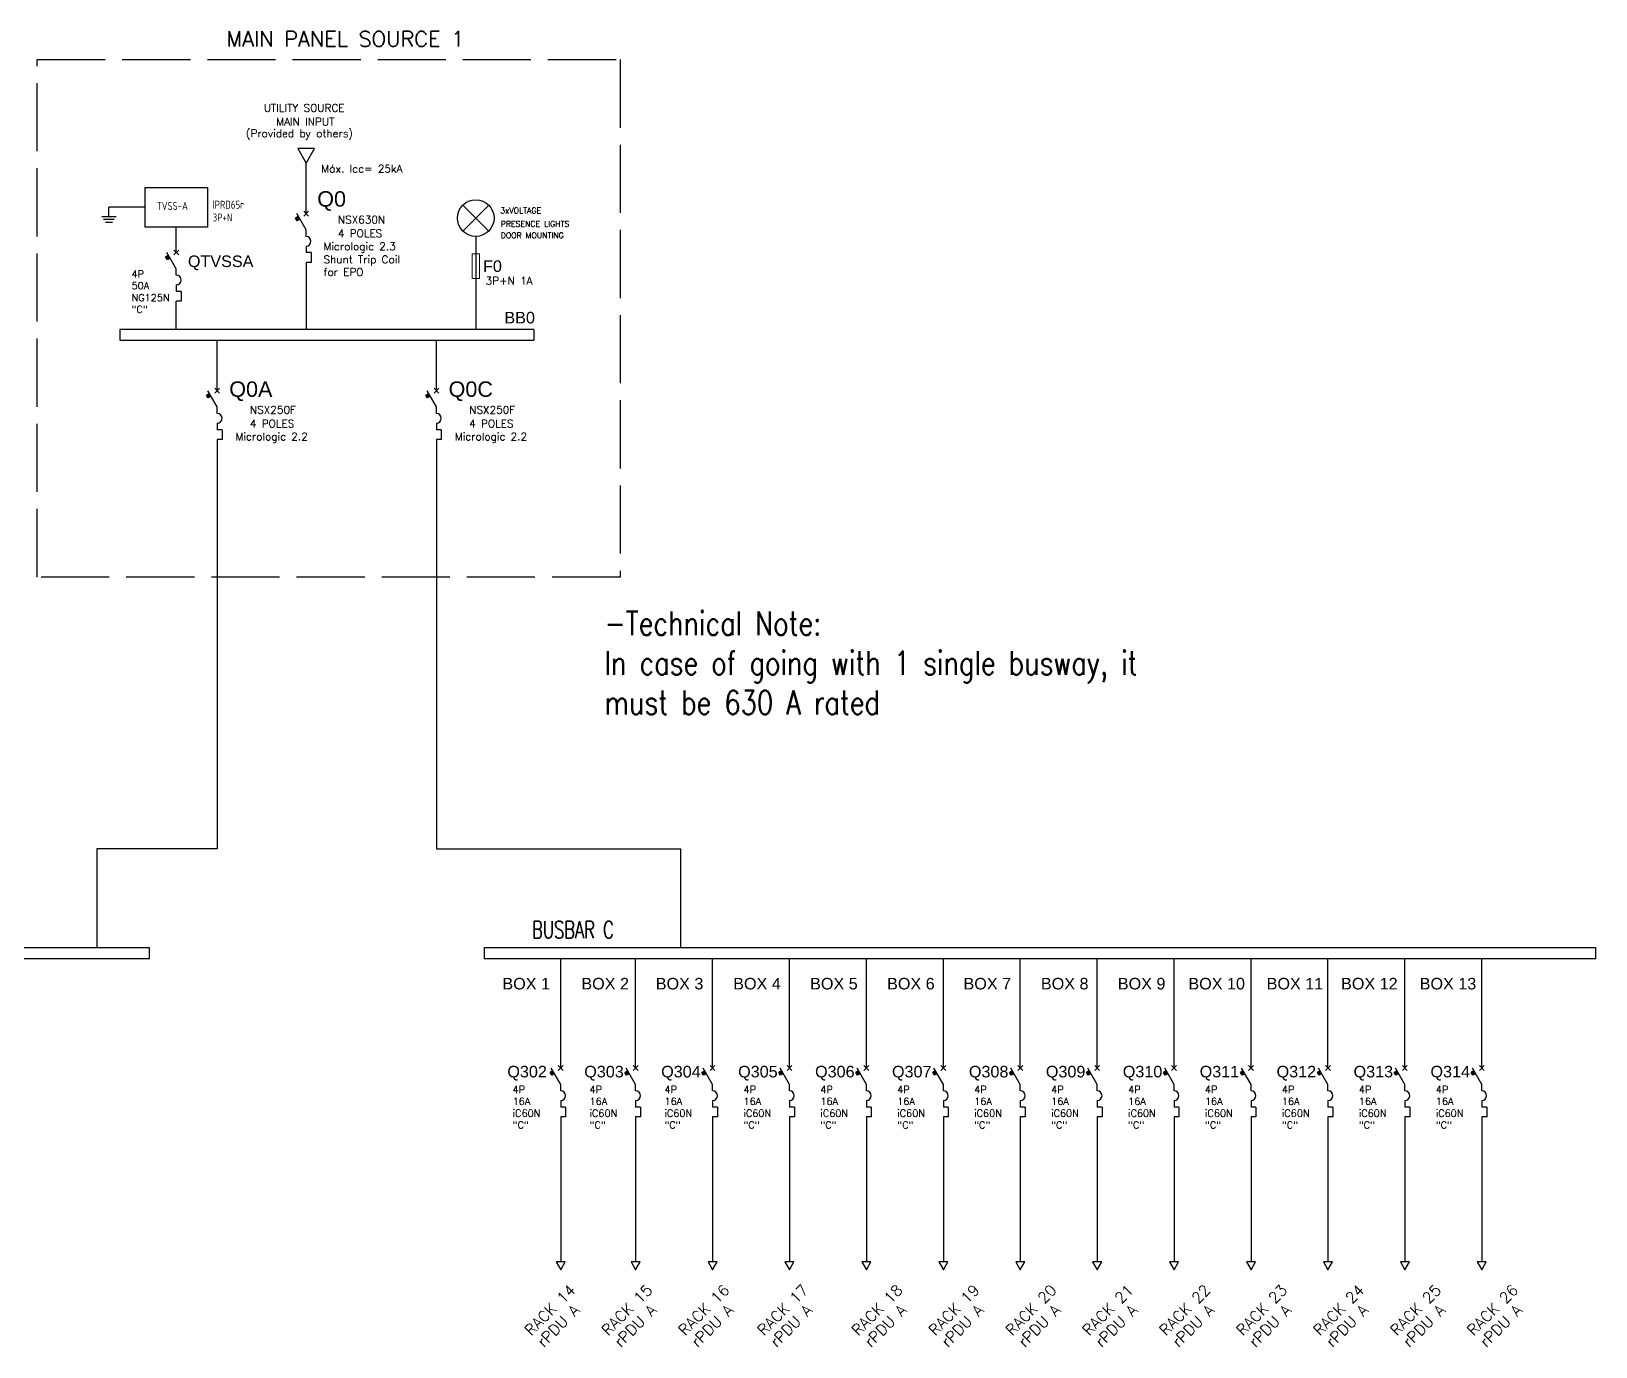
# Model space of a CAD drawing. Header units: inches. Extents: x 86 to 1426, y 63 to 696.
# Drawn here: x 282.6 to 558.2, y 464.5 to 696.1 of the extents above; entities that cross this region are included whole.
import ezdxf

# ---------------------------------------------------------------- set-up
doc = ezdxf.new("R2010")
doc.units = ezdxf.units.IN
doc.header["$MEASUREMENT"] = 0
doc.linetypes.add('ACAD_ISO02W100', pattern=[15, 12, -3])
doc.linetypes.add('Caddy_Solid', pattern=[0])
doc.layers.get('0').update_dxf_attribs({"lineweight": 0, "plot": 0})
doc.layers.add('1', color=7, linetype='Continuous', lineweight=13)
doc.layers.add('G-ANNO-NOTES', color=7, linetype='Continuous', lineweight=15)
for name, color, linetype in [('ATEXT', 7, 'Continuous'), ('DIBUIX', 7, 'Continuous'), ('Líneas', 122, 'Continuous'), ('TEXTE', 7, 'Continuous')]:
    doc.layers.add(name, color=color, linetype=linetype)
doc.styles.add('Caddy_Vectorfont1p', font='isocp___.ttf', dxfattribs={"width": 0.9})
doc.styles.add('Estilo1', font='arial.ttf')
doc.styles.add('NORMAL', font='simplex', dxfattribs={"width": 0.7})
doc.styles.add('RomanS', font='romans.shx')
doc.styles.get("Standard").update_dxf_attribs({"font": 'romans.shx', "width": 0.8})

# ---------------------------------------------------------------- blocks, each defined once
blk = doc.blocks.new('Blk296')
at = {"layer": '1', "linetype": 'Caddy_Solid', "lineweight": 25}
for p, q in [((103, 237), (114, 237)), ((103, 230), (103, 237)), ((114, 237), (114, 230)), ((114, 230), (103, 230))]:
    blk.add_line(p, q, dxfattribs=at)
blk = doc.blocks.new('Blk300')
at = {"layer": '1', "linetype": 'Caddy_Solid', "lineweight": 25}
for p, q in [((117.75, 232), (120.25, 232)), ((119, 232), (119, 233.6))]:
    blk.add_line(p, q, dxfattribs=at)
blk = doc.blocks.new('Blk301')
at = {"layer": '1', "linetype": 'Caddy_Solid', "lineweight": 25}
for p, q in [((118.0625, 231.5), (119.9375, 231.5)), ((118.375, 231), (119.625, 231))]:
    blk.add_line(p, q, dxfattribs=at)
blk = doc.blocks.new('Blk297')
for name in ['Blk300', 'Blk301']:
    blk.add_blockref(name, (0, 0, 1))

msp = doc.modelspace()

# ---------------------------------------------------------------- linework, layer by layer
msp.add_lwpolyline([(360.29, 656.9), (361.59, 656.9), (361.59, 652.6), (360.29, 652.6)], close=True)
at = {"layer": 'DIBUIX'}
for p, q in [((330.62, 664.44), (331.48, 663.58)), ((331.48, 664.44), (330.62, 663.58)), ((330.62, 664.44), (331.48, 663.58)), ((331.48, 664.44), (330.62, 663.58)), ((330.62, 664.44), (331.48, 663.58)), ((331.48, 664.44), (330.62, 663.58)), ((329.67, 663.52), (329.18, 663.23)), ((329.67, 663.52), (329.18, 663.23)), ((329.67, 663.52), (329.18, 663.23)), ((329.47, 662.73), (329.18, 663.23)), ((329.47, 662.73), (329.18, 663.23)), ((329.47, 662.73), (329.18, 663.23)), ((329.54, 662.78), (329.25, 663.27)), ((329.54, 662.78), (329.25, 663.27)), ((329.54, 662.78), (329.25, 663.27)), ((329.61, 662.82), (329.33, 663.31)), ((329.61, 662.82), (329.33, 663.31)), ((329.61, 662.82), (329.33, 663.31)), ((331.05, 661.14), (329.4, 664.01)), ((331.05, 661.14), (329.4, 664.01)), ((331.05, 661.14), (329.4, 664.01)), ((329.69, 662.86), (329.4, 663.36)), ((329.69, 662.86), (329.4, 663.36)), ((329.69, 662.86), (329.4, 663.36)), ((329.96, 663.02), (329.47, 662.73)), ((329.96, 663.02), (329.47, 662.73)), ((329.96, 663.02), (329.47, 662.73)), ((329.76, 662.9), (329.48, 663.4)), ((329.76, 662.9), (329.48, 663.4)), ((329.76, 662.9), (329.48, 663.4)), ((329.84, 662.95), (329.55, 663.44)), ((329.84, 662.95), (329.55, 663.44)), ((329.84, 662.95), (329.55, 663.44)), ((329.91, 662.99), (329.62, 663.49)), ((329.91, 662.99), (329.62, 663.49)), ((329.91, 662.99), (329.62, 663.49)), ((331.05, 660), (331.05, 661.14)), ((306.8, 656.68), (306.3, 656.39)), ((306.8, 656.68), (306.3, 656.39)), ((306.8, 656.68), (306.3, 656.39)), ((306.59, 655.9), (306.3, 656.39)), ((306.59, 655.9), (306.3, 656.39)), ((306.59, 655.9), (306.3, 656.39)), ((306.66, 655.94), (306.37, 656.44)), ((306.66, 655.94), (306.37, 656.44)), ((306.66, 655.94), (306.37, 656.44)), ((306.74, 655.98), (306.45, 656.48)), ((306.74, 655.98), (306.45, 656.48)), ((306.74, 655.98), (306.45, 656.48)), ((308.18, 654.31), (306.52, 657.18)), ((308.18, 654.31), (306.52, 657.18)), ((308.18, 654.31), (306.52, 657.18)), ((306.81, 656.02), (306.53, 656.52)), ((306.81, 656.02), (306.53, 656.52)), ((306.81, 656.02), (306.53, 656.52)), ((307.08, 656.18), (306.59, 655.9)), ((307.08, 656.18), (306.59, 655.9)), ((307.08, 656.18), (306.59, 655.9)), ((306.88, 656.07), (306.6, 656.57)), ((306.88, 656.07), (306.6, 656.57)), ((306.88, 656.07), (306.6, 656.57)), ((306.96, 656.11), (306.67, 656.61)), ((306.96, 656.11), (306.67, 656.61)), ((306.96, 656.11), (306.67, 656.61)), ((307.03, 656.15), (306.75, 656.65)), ((307.03, 656.15), (306.75, 656.65)), ((307.03, 656.15), (306.75, 656.65)), ((307.75, 657.6), (308.6, 656.75)), ((308.6, 657.6), (307.75, 656.75)), ((307.75, 657.6), (308.6, 656.75)), ((308.6, 657.6), (307.75, 656.75)), ((307.75, 657.6), (308.6, 656.75)), ((308.6, 657.6), (307.75, 656.75)), ((331.05, 658.28), (331.05, 657.14)), ((331.91, 657.14), (331.05, 657.14)), ((331.91, 657.14), (331.05, 657.14)), ((331.91, 657.14), (331.05, 657.14)), ((331.91, 657.14), (331.91, 655.42)), ((331.91, 657.14), (331.91, 655.42)), ((331.91, 657.14), (331.91, 655.42)), ((308.18, 653.17), (308.18, 654.31)), ((331.91, 655.42), (331.05, 655.42)), ((308.18, 651.45), (308.18, 650.31)), ((309.03, 650.31), (308.18, 650.31)), ((309.03, 650.31), (308.18, 650.31)), ((309.03, 650.31), (308.18, 650.31)), ((309.03, 648.59), (308.18, 648.59)), ((309.03, 650.31), (309.03, 648.59)), ((309.03, 650.31), (309.03, 648.59)), ((309.03, 650.31), (309.03, 648.59)), ((314, 632.34), (313.5, 632.05)), ((314, 632.34), (313.5, 632.05)), ((314, 632.34), (313.5, 632.05)), ((313.79, 631.55), (313.5, 632.05)), ((313.79, 631.55), (313.5, 632.05)), ((313.79, 631.55), (313.5, 632.05)), ((313.86, 631.6), (313.57, 632.09)), ((313.86, 631.6), (313.57, 632.09)), ((313.86, 631.6), (313.57, 632.09)), ((313.94, 631.64), (313.65, 632.13)), ((313.94, 631.64), (313.65, 632.13)), ((313.94, 631.64), (313.65, 632.13)), ((315.38, 629.97), (313.72, 632.83)), ((315.38, 629.97), (313.72, 632.83)), ((315.38, 629.97), (313.72, 632.83)), ((314.01, 631.68), (313.73, 632.18)), ((314.01, 631.68), (313.73, 632.18)), ((314.01, 631.68), (313.73, 632.18)), ((314.28, 631.84), (313.79, 631.55)), ((314.28, 631.84), (313.79, 631.55)), ((314.28, 631.84), (313.79, 631.55)), ((314.09, 631.73), (313.8, 632.22)), ((314.09, 631.73), (313.8, 632.22)), ((314.09, 631.73), (313.8, 632.22)), ((314.16, 631.77), (313.87, 632.26)), ((314.16, 631.77), (313.87, 632.26)), ((314.16, 631.77), (313.87, 632.26)), ((314.23, 631.81), (313.95, 632.31)), ((314.23, 631.81), (313.95, 632.31)), ((314.23, 631.81), (313.95, 632.31)), ((314.95, 633.26), (315.8, 632.4)), ((315.8, 633.26), (314.95, 632.4)), ((314.95, 633.26), (315.8, 632.4)), ((315.8, 633.26), (314.95, 632.4)), ((314.95, 633.26), (315.8, 632.4)), ((315.8, 633.26), (314.95, 632.4)), ((352.64, 632.34), (352.14, 632.05)), ((352.64, 632.34), (352.14, 632.05)), ((352.64, 632.34), (352.14, 632.05)), ((352.43, 631.55), (352.14, 632.05)), ((352.43, 631.55), (352.14, 632.05)), ((352.43, 631.55), (352.14, 632.05)), ((352.5, 631.6), (352.21, 632.09)), ((352.5, 631.6), (352.21, 632.09)), ((352.5, 631.6), (352.21, 632.09)), ((352.58, 631.64), (352.29, 632.13)), ((352.58, 631.64), (352.29, 632.13)), ((352.58, 631.64), (352.29, 632.13)), ((354.01, 629.97), (352.36, 632.83)), ((354.01, 629.97), (352.36, 632.83)), ((354.01, 629.97), (352.36, 632.83)), ((352.65, 631.68), (352.37, 632.18)), ((352.65, 631.68), (352.37, 632.18)), ((352.65, 631.68), (352.37, 632.18)), ((352.92, 631.84), (352.43, 631.55)), ((352.92, 631.84), (352.43, 631.55)), ((352.92, 631.84), (352.43, 631.55)), ((352.72, 631.73), (352.44, 632.22)), ((352.72, 631.73), (352.44, 632.22)), ((352.72, 631.73), (352.44, 632.22)), ((352.8, 631.77), (352.51, 632.26)), ((352.8, 631.77), (352.51, 632.26)), ((352.8, 631.77), (352.51, 632.26)), ((352.87, 631.81), (352.59, 632.31)), ((352.87, 631.81), (352.59, 632.31)), ((352.87, 631.81), (352.59, 632.31)), ((353.59, 633.26), (354.44, 632.4)), ((354.44, 633.26), (353.59, 632.4)), ((353.59, 633.26), (354.44, 632.4)), ((354.44, 633.26), (353.59, 632.4)), ((353.59, 633.26), (354.44, 632.4)), ((354.44, 633.26), (353.59, 632.4)), ((315.38, 628.83), (315.38, 629.97)), ((354.01, 628.83), (354.01, 629.97)), ((315.38, 627.11), (315.38, 625.96)), ((316.23, 625.96), (315.38, 625.96)), ((316.23, 625.96), (315.38, 625.96)), ((316.23, 625.96), (315.38, 625.96)), ((316.23, 625.96), (316.23, 624.25)), ((316.23, 625.96), (316.23, 624.25)), ((316.23, 625.96), (316.23, 624.25)), ((354.01, 627.11), (354.01, 625.96)), ((354.87, 625.96), (354.01, 625.96)), ((354.87, 625.96), (354.01, 625.96)), ((354.87, 625.96), (354.01, 625.96)), ((354.87, 625.96), (354.87, 624.25)), ((354.87, 625.96), (354.87, 624.25)), ((354.87, 625.96), (354.87, 624.25)), ((316.23, 624.25), (315.38, 624.25)), ((354.87, 624.25), (354.01, 624.25)), ((374.52, 513.04), (374.02, 512.76)), ((374.52, 513.04), (374.02, 512.76)), ((374.52, 513.04), (374.02, 512.76)), ((374.31, 512.26), (374.02, 512.76)), ((374.31, 512.26), (374.02, 512.76)), ((374.31, 512.26), (374.02, 512.76)), ((374.38, 512.3), (374.09, 512.8)), ((374.38, 512.3), (374.09, 512.8)), ((374.38, 512.3), (374.09, 512.8)), ((374.46, 512.34), (374.17, 512.84)), ((374.46, 512.34), (374.17, 512.84)), ((374.46, 512.34), (374.17, 512.84)), ((375.9, 510.67), (374.24, 513.54)), ((375.9, 510.67), (374.24, 513.54)), ((375.9, 510.67), (374.24, 513.54)), ((374.53, 512.39), (374.25, 512.88)), ((374.53, 512.39), (374.25, 512.88)), ((374.53, 512.39), (374.25, 512.88)), ((374.6, 512.43), (374.32, 512.93)), ((374.6, 512.43), (374.32, 512.93)), ((374.6, 512.43), (374.32, 512.93)), ((374.68, 512.47), (374.39, 512.97)), ((374.68, 512.47), (374.39, 512.97)), ((374.68, 512.47), (374.39, 512.97)), ((374.75, 512.51), (374.47, 513.01)), ((374.75, 512.51), (374.47, 513.01)), ((374.75, 512.51), (374.47, 513.01)), ((375.47, 513.97), (376.32, 513.11)), ((376.32, 513.97), (375.47, 513.11)), ((375.47, 513.97), (376.32, 513.11)), ((376.32, 513.97), (375.47, 513.11)), ((375.47, 513.97), (376.32, 513.11)), ((376.32, 513.97), (375.47, 513.11)), ((387.72, 513.04), (387.22, 512.76)), ((387.72, 513.04), (387.22, 512.76)), ((387.72, 513.04), (387.22, 512.76)), ((387.51, 512.26), (387.22, 512.76)), ((387.51, 512.26), (387.22, 512.76)), ((387.51, 512.26), (387.22, 512.76)), ((387.58, 512.3), (387.29, 512.8)), ((387.58, 512.3), (387.29, 512.8)), ((387.58, 512.3), (387.29, 512.8)), ((387.66, 512.34), (387.37, 512.84)), ((387.66, 512.34), (387.37, 512.84)), ((387.66, 512.34), (387.37, 512.84)), ((389.1, 510.67), (387.44, 513.54)), ((389.1, 510.67), (387.44, 513.54)), ((389.1, 510.67), (387.44, 513.54)), ((387.73, 512.39), (387.45, 512.88)), ((387.73, 512.39), (387.45, 512.88)), ((387.73, 512.39), (387.45, 512.88)), ((387.81, 512.43), (387.52, 512.93)), ((387.81, 512.43), (387.52, 512.93)), ((387.81, 512.43), (387.52, 512.93)), ((387.88, 512.47), (387.59, 512.97)), ((387.88, 512.47), (387.59, 512.97)), ((387.88, 512.47), (387.59, 512.97)), ((387.95, 512.51), (387.67, 513.01)), ((387.95, 512.51), (387.67, 513.01)), ((387.95, 512.51), (387.67, 513.01)), ((388.67, 513.97), (389.52, 513.11)), ((389.52, 513.97), (388.67, 513.11)), ((388.67, 513.97), (389.52, 513.11)), ((389.52, 513.97), (388.67, 513.11)), ((388.67, 513.97), (389.52, 513.11)), ((389.52, 513.97), (388.67, 513.11)), ((401.27, 513.04), (400.78, 512.76)), ((401.27, 513.04), (400.78, 512.76)), ((401.27, 513.04), (400.78, 512.76)), ((401.06, 512.26), (400.78, 512.76)), ((401.06, 512.26), (400.78, 512.76)), ((401.06, 512.26), (400.78, 512.76)), ((401.13, 512.3), (400.85, 512.8)), ((401.13, 512.3), (400.85, 512.8)), ((401.13, 512.3), (400.85, 512.8)), ((401.21, 512.34), (400.92, 512.84)), ((401.21, 512.34), (400.92, 512.84)), ((401.21, 512.34), (400.92, 512.84)), ((402.65, 510.67), (400.99, 513.54)), ((402.65, 510.67), (400.99, 513.54)), ((402.65, 510.67), (400.99, 513.54)), ((401.29, 512.39), (401, 512.88)), ((401.29, 512.39), (401, 512.88)), ((401.29, 512.39), (401, 512.88)), ((401.36, 512.43), (401.08, 512.93)), ((401.36, 512.43), (401.08, 512.93)), ((401.36, 512.43), (401.08, 512.93)), ((401.43, 512.47), (401.15, 512.97)), ((401.43, 512.47), (401.15, 512.97)), ((401.43, 512.47), (401.15, 512.97)), ((401.5, 512.51), (401.22, 513.01)), ((401.5, 512.51), (401.22, 513.01)), ((401.5, 512.51), (401.22, 513.01)), ((402.22, 513.97), (403.08, 513.11)), ((403.08, 513.97), (402.22, 513.11)), ((402.22, 513.97), (403.08, 513.11)), ((403.08, 513.97), (402.22, 513.11)), ((402.22, 513.97), (403.08, 513.11)), ((403.08, 513.97), (402.22, 513.11)), ((414.82, 513.04), (414.33, 512.76)), ((414.82, 513.04), (414.33, 512.76)), ((414.82, 513.04), (414.33, 512.76)), ((414.62, 512.26), (414.33, 512.76)), ((414.62, 512.26), (414.33, 512.76)), ((414.62, 512.26), (414.33, 512.76)), ((414.69, 512.3), (414.4, 512.8)), ((414.69, 512.3), (414.4, 512.8)), ((414.69, 512.3), (414.4, 512.8)), ((414.76, 512.34), (414.48, 512.84)), ((414.76, 512.34), (414.48, 512.84)), ((414.76, 512.34), (414.48, 512.84)), ((416.2, 510.67), (414.54, 513.54)), ((416.2, 510.67), (414.54, 513.54)), ((416.2, 510.67), (414.54, 513.54)), ((414.84, 512.39), (414.55, 512.88)), ((414.84, 512.39), (414.55, 512.88)), ((414.84, 512.39), (414.55, 512.88)), ((414.91, 512.43), (414.63, 512.93)), ((414.91, 512.43), (414.63, 512.93)), ((414.91, 512.43), (414.63, 512.93)), ((414.99, 512.47), (414.7, 512.97)), ((414.99, 512.47), (414.7, 512.97)), ((414.99, 512.47), (414.7, 512.97)), ((415.06, 512.51), (414.77, 513.01)), ((415.06, 512.51), (414.77, 513.01)), ((415.06, 512.51), (414.77, 513.01)), ((415.77, 513.97), (416.63, 513.11)), ((416.63, 513.97), (415.77, 513.11)), ((415.77, 513.97), (416.63, 513.11)), ((416.63, 513.97), (415.77, 513.11)), ((415.77, 513.97), (416.63, 513.11)), ((416.63, 513.97), (415.77, 513.11)), ((428.37, 513.04), (427.88, 512.76)), ((428.37, 513.04), (427.88, 512.76)), ((428.37, 513.04), (427.88, 512.76)), ((428.17, 512.26), (427.88, 512.76)), ((428.17, 512.26), (427.88, 512.76)), ((428.17, 512.26), (427.88, 512.76)), ((428.24, 512.3), (427.95, 512.8)), ((428.24, 512.3), (427.95, 512.8)), ((428.24, 512.3), (427.95, 512.8)), ((428.32, 512.34), (428.03, 512.84)), ((428.32, 512.34), (428.03, 512.84)), ((428.32, 512.34), (428.03, 512.84)), ((429.75, 510.67), (428.1, 513.54)), ((429.75, 510.67), (428.1, 513.54)), ((429.75, 510.67), (428.1, 513.54)), ((428.39, 512.39), (428.1, 512.88)), ((428.39, 512.39), (428.1, 512.88)), ((428.39, 512.39), (428.1, 512.88)), ((428.46, 512.43), (428.18, 512.93)), ((428.46, 512.43), (428.18, 512.93)), ((428.46, 512.43), (428.18, 512.93)), ((428.54, 512.47), (428.25, 512.97)), ((428.54, 512.47), (428.25, 512.97)), ((428.54, 512.47), (428.25, 512.97)), ((428.61, 512.51), (428.33, 513.01)), ((428.61, 512.51), (428.33, 513.01)), ((428.61, 512.51), (428.33, 513.01)), ((429.32, 513.97), (430.18, 513.11)), ((430.18, 513.97), (429.32, 513.11)), ((429.32, 513.97), (430.18, 513.11)), ((430.18, 513.97), (429.32, 513.11)), ((429.32, 513.97), (430.18, 513.11)), ((430.18, 513.97), (429.32, 513.11)), ((441.93, 513.04), (441.43, 512.76)), ((441.93, 513.04), (441.43, 512.76)), ((441.93, 513.04), (441.43, 512.76)), ((441.72, 512.26), (441.43, 512.76)), ((441.72, 512.26), (441.43, 512.76)), ((441.72, 512.26), (441.43, 512.76)), ((441.79, 512.3), (441.5, 512.8)), ((441.79, 512.3), (441.5, 512.8)), ((441.79, 512.3), (441.5, 512.8)), ((441.87, 512.34), (441.58, 512.84)), ((441.87, 512.34), (441.58, 512.84)), ((441.87, 512.34), (441.58, 512.84)), ((443.31, 510.67), (441.65, 513.54)), ((443.31, 510.67), (441.65, 513.54)), ((443.31, 510.67), (441.65, 513.54)), ((441.94, 512.39), (441.66, 512.88)), ((441.94, 512.39), (441.66, 512.88)), ((441.94, 512.39), (441.66, 512.88)), ((442.01, 512.43), (441.73, 512.93)), ((442.01, 512.43), (441.73, 512.93)), ((442.01, 512.43), (441.73, 512.93)), ((442.09, 512.47), (441.8, 512.97)), ((442.09, 512.47), (441.8, 512.97)), ((442.09, 512.47), (441.8, 512.97)), ((442.16, 512.51), (441.88, 513.01)), ((442.16, 512.51), (441.88, 513.01)), ((442.16, 512.51), (441.88, 513.01)), ((442.88, 513.97), (443.73, 513.11)), ((443.73, 513.97), (442.88, 513.11)), ((442.88, 513.97), (443.73, 513.11)), ((443.73, 513.97), (442.88, 513.11)), ((442.88, 513.97), (443.73, 513.11)), ((443.73, 513.97), (442.88, 513.11)), ((455.48, 513.04), (454.99, 512.76)), ((455.48, 513.04), (454.99, 512.76)), ((455.48, 513.04), (454.99, 512.76)), ((455.27, 512.26), (454.99, 512.76)), ((455.27, 512.26), (454.99, 512.76)), ((455.27, 512.26), (454.99, 512.76)), ((455.34, 512.3), (455.06, 512.8)), ((455.34, 512.3), (455.06, 512.8)), ((455.34, 512.3), (455.06, 512.8)), ((455.42, 512.34), (455.13, 512.84)), ((455.42, 512.34), (455.13, 512.84)), ((455.42, 512.34), (455.13, 512.84)), ((456.86, 510.67), (455.2, 513.54)), ((456.86, 510.67), (455.2, 513.54)), ((456.86, 510.67), (455.2, 513.54)), ((455.5, 512.39), (455.21, 512.88)), ((455.5, 512.39), (455.21, 512.88)), ((455.5, 512.39), (455.21, 512.88)), ((455.57, 512.43), (455.29, 512.93)), ((455.57, 512.43), (455.29, 512.93)), ((455.57, 512.43), (455.29, 512.93)), ((455.64, 512.47), (455.36, 512.97)), ((455.64, 512.47), (455.36, 512.97)), ((455.64, 512.47), (455.36, 512.97)), ((455.71, 512.51), (455.43, 513.01)), ((455.71, 512.51), (455.43, 513.01)), ((455.71, 512.51), (455.43, 513.01)), ((456.43, 513.97), (457.29, 513.11)), ((457.29, 513.97), (456.43, 513.11)), ((456.43, 513.97), (457.29, 513.11)), ((457.29, 513.97), (456.43, 513.11)), ((456.43, 513.97), (457.29, 513.11)), ((457.29, 513.97), (456.43, 513.11)), ((469.03, 513.04), (468.54, 512.76)), ((469.03, 513.04), (468.54, 512.76)), ((469.03, 513.04), (468.54, 512.76)), ((468.83, 512.26), (468.54, 512.76)), ((468.83, 512.26), (468.54, 512.76)), ((468.83, 512.26), (468.54, 512.76)), ((468.9, 512.3), (468.61, 512.8)), ((468.9, 512.3), (468.61, 512.8)), ((468.9, 512.3), (468.61, 512.8)), ((468.97, 512.34), (468.68, 512.84)), ((468.97, 512.34), (468.68, 512.84)), ((468.97, 512.34), (468.68, 512.84)), ((470.41, 510.67), (468.75, 513.54)), ((470.41, 510.67), (468.75, 513.54)), ((470.41, 510.67), (468.75, 513.54)), ((469.05, 512.39), (468.76, 512.88)), ((469.05, 512.39), (468.76, 512.88)), ((469.05, 512.39), (468.76, 512.88)), ((469.12, 512.43), (468.84, 512.93)), ((469.12, 512.43), (468.84, 512.93)), ((469.12, 512.43), (468.84, 512.93)), ((469.2, 512.47), (468.91, 512.97)), ((469.2, 512.47), (468.91, 512.97)), ((469.2, 512.47), (468.91, 512.97)), ((469.27, 512.51), (468.98, 513.01)), ((469.27, 512.51), (468.98, 513.01)), ((469.27, 512.51), (468.98, 513.01)), ((469.98, 513.97), (470.84, 513.11)), ((470.84, 513.97), (469.98, 513.11)), ((469.98, 513.97), (470.84, 513.11)), ((470.84, 513.97), (469.98, 513.11)), ((469.98, 513.97), (470.84, 513.11)), ((470.84, 513.97), (469.98, 513.11)), ((482.58, 513.04), (482.09, 512.76)), ((482.58, 513.04), (482.09, 512.76)), ((482.58, 513.04), (482.09, 512.76)), ((482.38, 512.26), (482.09, 512.76)), ((482.38, 512.26), (482.09, 512.76)), ((482.38, 512.26), (482.09, 512.76)), ((482.45, 512.3), (482.16, 512.8)), ((482.45, 512.3), (482.16, 512.8)), ((482.45, 512.3), (482.16, 512.8)), ((482.52, 512.34), (482.24, 512.84)), ((482.52, 512.34), (482.24, 512.84)), ((482.52, 512.34), (482.24, 512.84)), ((483.96, 510.67), (482.31, 513.54)), ((483.96, 510.67), (482.31, 513.54)), ((483.96, 510.67), (482.31, 513.54)), ((482.6, 512.39), (482.31, 512.88)), ((482.6, 512.39), (482.31, 512.88)), ((482.6, 512.39), (482.31, 512.88)), ((482.67, 512.43), (482.39, 512.93)), ((482.67, 512.43), (482.39, 512.93)), ((482.67, 512.43), (482.39, 512.93)), ((482.75, 512.47), (482.46, 512.97)), ((482.75, 512.47), (482.46, 512.97)), ((482.75, 512.47), (482.46, 512.97)), ((482.82, 512.51), (482.54, 513.01)), ((482.82, 512.51), (482.54, 513.01)), ((482.82, 512.51), (482.54, 513.01)), ((483.53, 513.97), (484.39, 513.11)), ((484.39, 513.97), (483.53, 513.11)), ((483.53, 513.97), (484.39, 513.11)), ((484.39, 513.97), (483.53, 513.11)), ((483.53, 513.97), (484.39, 513.11)), ((484.39, 513.97), (483.53, 513.11)), ((496.14, 513.04), (495.64, 512.76)), ((496.14, 513.04), (495.64, 512.76)), ((496.14, 513.04), (495.64, 512.76)), ((495.93, 512.26), (495.64, 512.76)), ((495.93, 512.26), (495.64, 512.76)), ((495.93, 512.26), (495.64, 512.76)), ((496, 512.3), (495.71, 512.8)), ((496, 512.3), (495.71, 512.8)), ((496, 512.3), (495.71, 512.8)), ((496.08, 512.34), (495.79, 512.84)), ((496.08, 512.34), (495.79, 512.84)), ((496.08, 512.34), (495.79, 512.84)), ((497.52, 510.67), (495.86, 513.54)), ((497.52, 510.67), (495.86, 513.54)), ((497.52, 510.67), (495.86, 513.54)), ((496.15, 512.39), (495.87, 512.88)), ((496.15, 512.39), (495.87, 512.88)), ((496.15, 512.39), (495.87, 512.88)), ((496.22, 512.43), (495.94, 512.93)), ((496.22, 512.43), (495.94, 512.93)), ((496.22, 512.43), (495.94, 512.93)), ((496.3, 512.47), (496.01, 512.97)), ((496.3, 512.47), (496.01, 512.97)), ((496.3, 512.47), (496.01, 512.97)), ((496.37, 512.51), (496.09, 513.01)), ((496.37, 512.51), (496.09, 513.01)), ((496.37, 512.51), (496.09, 513.01)), ((497.09, 513.97), (497.94, 513.11)), ((497.94, 513.97), (497.09, 513.11)), ((497.09, 513.97), (497.94, 513.11)), ((497.94, 513.97), (497.09, 513.11)), ((497.09, 513.97), (497.94, 513.11)), ((497.94, 513.97), (497.09, 513.11)), ((509.69, 513.04), (509.2, 512.76)), ((509.69, 513.04), (509.2, 512.76)), ((509.69, 513.04), (509.2, 512.76)), ((509.48, 512.26), (509.2, 512.76)), ((509.48, 512.26), (509.2, 512.76)), ((509.48, 512.26), (509.2, 512.76)), ((509.55, 512.3), (509.27, 512.8)), ((509.55, 512.3), (509.27, 512.8)), ((509.55, 512.3), (509.27, 512.8)), ((509.63, 512.34), (509.34, 512.84)), ((509.63, 512.34), (509.34, 512.84)), ((509.63, 512.34), (509.34, 512.84)), ((511.07, 510.67), (509.41, 513.54)), ((511.07, 510.67), (509.41, 513.54)), ((511.07, 510.67), (509.41, 513.54)), ((509.71, 512.39), (509.42, 512.88)), ((509.71, 512.39), (509.42, 512.88)), ((509.71, 512.39), (509.42, 512.88)), ((509.78, 512.43), (509.49, 512.93)), ((509.78, 512.43), (509.49, 512.93)), ((509.78, 512.43), (509.49, 512.93)), ((509.85, 512.47), (509.56, 512.97)), ((509.85, 512.47), (509.56, 512.97)), ((509.85, 512.47), (509.56, 512.97)), ((509.92, 512.51), (509.64, 513.01)), ((509.92, 512.51), (509.64, 513.01)), ((509.92, 512.51), (509.64, 513.01)), ((510.64, 513.97), (511.5, 513.11)), ((511.5, 513.97), (510.64, 513.11)), ((510.64, 513.97), (511.5, 513.11)), ((511.5, 513.97), (510.64, 513.11)), ((510.64, 513.97), (511.5, 513.11)), ((511.5, 513.97), (510.64, 513.11)), ((523.24, 513.04), (522.75, 512.76)), ((523.24, 513.04), (522.75, 512.76)), ((523.24, 513.04), (522.75, 512.76)), ((523.04, 512.26), (522.75, 512.76)), ((523.04, 512.26), (522.75, 512.76)), ((523.04, 512.26), (522.75, 512.76)), ((523.11, 512.3), (522.82, 512.8)), ((523.11, 512.3), (522.82, 512.8)), ((523.11, 512.3), (522.82, 512.8)), ((523.18, 512.34), (522.89, 512.84)), ((523.18, 512.34), (522.89, 512.84)), ((523.18, 512.34), (522.89, 512.84)), ((524.62, 510.67), (522.96, 513.54)), ((524.62, 510.67), (522.96, 513.54)), ((524.62, 510.67), (522.96, 513.54)), ((523.26, 512.39), (522.97, 512.88)), ((523.26, 512.39), (522.97, 512.88)), ((523.26, 512.39), (522.97, 512.88)), ((523.33, 512.43), (523.05, 512.93)), ((523.33, 512.43), (523.05, 512.93)), ((523.33, 512.43), (523.05, 512.93)), ((523.41, 512.47), (523.12, 512.97)), ((523.41, 512.47), (523.12, 512.97)), ((523.41, 512.47), (523.12, 512.97)), ((523.48, 512.51), (523.19, 513.01)), ((523.48, 512.51), (523.19, 513.01)), ((523.48, 512.51), (523.19, 513.01)), ((524.19, 513.97), (525.05, 513.11)), ((525.05, 513.97), (524.19, 513.11)), ((524.19, 513.97), (525.05, 513.11)), ((525.05, 513.97), (524.19, 513.11)), ((524.19, 513.97), (525.05, 513.11)), ((525.05, 513.97), (524.19, 513.11)), ((536.79, 513.04), (536.3, 512.76)), ((536.79, 513.04), (536.3, 512.76)), ((536.79, 513.04), (536.3, 512.76)), ((536.59, 512.26), (536.3, 512.76)), ((536.59, 512.26), (536.3, 512.76)), ((536.59, 512.26), (536.3, 512.76)), ((536.66, 512.3), (536.37, 512.8)), ((536.66, 512.3), (536.37, 512.8)), ((536.66, 512.3), (536.37, 512.8)), ((536.73, 512.34), (536.45, 512.84)), ((536.73, 512.34), (536.45, 512.84)), ((536.73, 512.34), (536.45, 512.84)), ((538.17, 510.67), (536.52, 513.54)), ((538.17, 510.67), (536.52, 513.54)), ((538.17, 510.67), (536.52, 513.54)), ((536.81, 512.39), (536.52, 512.88)), ((536.81, 512.39), (536.52, 512.88)), ((536.81, 512.39), (536.52, 512.88)), ((536.88, 512.43), (536.6, 512.93)), ((536.88, 512.43), (536.6, 512.93)), ((536.88, 512.43), (536.6, 512.93)), ((536.96, 512.47), (536.67, 512.97)), ((536.96, 512.47), (536.67, 512.97)), ((536.96, 512.47), (536.67, 512.97)), ((537.03, 512.51), (536.75, 513.01)), ((537.03, 512.51), (536.75, 513.01)), ((537.03, 512.51), (536.75, 513.01)), ((537.74, 513.97), (538.6, 513.11)), ((538.6, 513.97), (537.74, 513.11)), ((537.74, 513.97), (538.6, 513.11)), ((538.6, 513.97), (537.74, 513.11)), ((537.74, 513.97), (538.6, 513.11)), ((538.6, 513.97), (537.74, 513.11)), ((374.8, 512.54), (374.31, 512.26)), ((374.8, 512.54), (374.31, 512.26)), ((374.8, 512.54), (374.31, 512.26)), ((375.9, 509.53), (375.9, 510.67)), ((388, 512.54), (387.51, 512.26)), ((388, 512.54), (387.51, 512.26)), ((388, 512.54), (387.51, 512.26)), ((389.1, 509.53), (389.1, 510.67)), ((401.56, 512.54), (401.06, 512.26)), ((401.56, 512.54), (401.06, 512.26)), ((401.56, 512.54), (401.06, 512.26)), ((402.65, 509.53), (402.65, 510.67)), ((415.11, 512.54), (414.62, 512.26)), ((415.11, 512.54), (414.62, 512.26)), ((415.11, 512.54), (414.62, 512.26)), ((416.2, 509.53), (416.2, 510.67)), ((428.66, 512.54), (428.17, 512.26)), ((428.66, 512.54), (428.17, 512.26)), ((428.66, 512.54), (428.17, 512.26)), ((429.75, 509.53), (429.75, 510.67)), ((442.21, 512.54), (441.72, 512.26)), ((442.21, 512.54), (441.72, 512.26)), ((442.21, 512.54), (441.72, 512.26)), ((443.31, 509.53), (443.31, 510.67)), ((455.77, 512.54), (455.27, 512.26)), ((455.77, 512.54), (455.27, 512.26)), ((455.77, 512.54), (455.27, 512.26)), ((456.86, 509.53), (456.86, 510.67)), ((469.32, 512.54), (468.83, 512.26)), ((469.32, 512.54), (468.83, 512.26)), ((469.32, 512.54), (468.83, 512.26)), ((470.41, 509.53), (470.41, 510.67)), ((482.87, 512.54), (482.38, 512.26)), ((482.87, 512.54), (482.38, 512.26)), ((482.87, 512.54), (482.38, 512.26)), ((483.96, 509.53), (483.96, 510.67)), ((496.42, 512.54), (495.93, 512.26)), ((496.42, 512.54), (495.93, 512.26)), ((496.42, 512.54), (495.93, 512.26)), ((497.52, 509.53), (497.52, 510.67)), ((509.98, 512.54), (509.48, 512.26)), ((509.98, 512.54), (509.48, 512.26)), ((509.98, 512.54), (509.48, 512.26)), ((511.07, 509.53), (511.07, 510.67)), ((523.53, 512.54), (523.04, 512.26)), ((523.53, 512.54), (523.04, 512.26)), ((523.53, 512.54), (523.04, 512.26)), ((524.62, 509.53), (524.62, 510.67)), ((537.08, 512.54), (536.59, 512.26)), ((537.08, 512.54), (536.59, 512.26)), ((537.08, 512.54), (536.59, 512.26)), ((538.17, 509.53), (538.17, 510.67)), ((375.9, 507.81), (375.9, 506.67)), ((389.1, 507.81), (389.1, 506.67)), ((402.65, 507.81), (402.65, 506.67)), ((416.2, 507.81), (416.2, 506.67)), ((429.75, 507.81), (429.75, 506.67)), ((443.31, 507.81), (443.31, 506.67)), ((456.86, 507.81), (456.86, 506.67)), ((470.41, 507.81), (470.41, 506.67)), ((483.96, 507.81), (483.96, 506.67)), ((497.52, 507.81), (497.52, 506.67)), ((511.07, 507.81), (511.07, 506.67)), ((524.62, 507.81), (524.62, 506.67)), ((538.17, 507.81), (538.17, 506.67)), ((376.75, 506.67), (375.9, 506.67)), ((376.75, 506.67), (375.9, 506.67)), ((376.75, 506.67), (375.9, 506.67)), ((376.75, 504.95), (375.9, 504.95)), ((376.75, 506.67), (376.75, 504.95)), ((376.75, 506.67), (376.75, 504.95)), ((376.75, 506.67), (376.75, 504.95)), ((389.95, 506.67), (389.1, 506.67)), ((389.95, 506.67), (389.1, 506.67)), ((389.95, 506.67), (389.1, 506.67)), ((389.95, 504.95), (389.1, 504.95)), ((389.95, 506.67), (389.95, 504.95)), ((389.95, 506.67), (389.95, 504.95)), ((389.95, 506.67), (389.95, 504.95)), ((403.51, 506.67), (402.65, 506.67)), ((403.51, 506.67), (402.65, 506.67)), ((403.51, 506.67), (402.65, 506.67)), ((403.51, 504.95), (402.65, 504.95)), ((403.51, 506.67), (403.51, 504.95)), ((403.51, 506.67), (403.51, 504.95)), ((403.51, 506.67), (403.51, 504.95)), ((417.06, 506.67), (416.2, 506.67)), ((417.06, 506.67), (416.2, 506.67)), ((417.06, 506.67), (416.2, 506.67)), ((417.06, 504.95), (416.2, 504.95)), ((417.06, 506.67), (417.06, 504.95)), ((417.06, 506.67), (417.06, 504.95)), ((417.06, 506.67), (417.06, 504.95)), ((430.61, 506.67), (429.75, 506.67)), ((430.61, 506.67), (429.75, 506.67)), ((430.61, 506.67), (429.75, 506.67)), ((430.61, 504.95), (429.75, 504.95)), ((430.61, 506.67), (430.61, 504.95)), ((430.61, 506.67), (430.61, 504.95)), ((430.61, 506.67), (430.61, 504.95)), ((444.16, 506.67), (443.31, 506.67)), ((444.16, 506.67), (443.31, 506.67)), ((444.16, 506.67), (443.31, 506.67)), ((444.16, 504.95), (443.31, 504.95)), ((444.16, 506.67), (444.16, 504.95)), ((444.16, 506.67), (444.16, 504.95)), ((444.16, 506.67), (444.16, 504.95)), ((457.72, 506.67), (456.86, 506.67)), ((457.72, 506.67), (456.86, 506.67)), ((457.72, 506.67), (456.86, 506.67)), ((457.72, 504.95), (456.86, 504.95)), ((457.72, 506.67), (457.72, 504.95)), ((457.72, 506.67), (457.72, 504.95)), ((457.72, 506.67), (457.72, 504.95)), ((471.27, 506.67), (470.41, 506.67)), ((471.27, 506.67), (470.41, 506.67)), ((471.27, 506.67), (470.41, 506.67)), ((471.27, 504.95), (470.41, 504.95)), ((471.27, 506.67), (471.27, 504.95)), ((471.27, 506.67), (471.27, 504.95)), ((471.27, 506.67), (471.27, 504.95)), ((484.82, 506.67), (483.96, 506.67)), ((484.82, 506.67), (483.96, 506.67)), ((484.82, 506.67), (483.96, 506.67)), ((484.82, 504.95), (483.96, 504.95)), ((484.82, 506.67), (484.82, 504.95)), ((484.82, 506.67), (484.82, 504.95)), ((484.82, 506.67), (484.82, 504.95)), ((498.37, 506.67), (497.52, 506.67)), ((498.37, 506.67), (497.52, 506.67)), ((498.37, 506.67), (497.52, 506.67)), ((498.37, 504.95), (497.52, 504.95)), ((498.37, 506.67), (498.37, 504.95)), ((498.37, 506.67), (498.37, 504.95)), ((498.37, 506.67), (498.37, 504.95)), ((511.92, 506.67), (511.07, 506.67)), ((511.92, 506.67), (511.07, 506.67)), ((511.92, 506.67), (511.07, 506.67)), ((511.92, 504.95), (511.07, 504.95)), ((511.92, 506.67), (511.92, 504.95)), ((511.92, 506.67), (511.92, 504.95)), ((511.92, 506.67), (511.92, 504.95)), ((525.48, 506.67), (524.62, 506.67)), ((525.48, 506.67), (524.62, 506.67)), ((525.48, 506.67), (524.62, 506.67)), ((525.48, 504.95), (524.62, 504.95)), ((525.48, 506.67), (525.48, 504.95)), ((525.48, 506.67), (525.48, 504.95)), ((525.48, 506.67), (525.48, 504.95)), ((539.03, 506.67), (538.17, 506.67)), ((539.03, 506.67), (538.17, 506.67)), ((539.03, 506.67), (538.17, 506.67)), ((539.03, 504.95), (538.17, 504.95)), ((539.03, 506.67), (539.03, 504.95)), ((539.03, 506.67), (539.03, 504.95)), ((539.03, 506.67), (539.03, 504.95))]:
    msp.add_line(p, q, dxfattribs=at)
for centre in [(331.05, 659.14), (331.05, 659.14), (331.05, 659.14), (308.18, 652.31), (308.18, 652.31), (308.18, 652.31), (315.38, 627.97), (315.38, 627.97), (315.38, 627.97), (354.01, 627.97), (354.01, 627.97), (354.01, 627.97), (375.9, 508.67), (375.9, 508.67), (375.9, 508.67), (389.1, 508.67), (389.1, 508.67), (389.1, 508.67), (402.65, 508.67), (402.65, 508.67), (402.65, 508.67), (416.2, 508.67), (416.2, 508.67), (416.2, 508.67), (429.75, 508.67), (429.75, 508.67), (429.75, 508.67), (443.31, 508.67), (443.31, 508.67), (443.31, 508.67), (456.86, 508.67), (456.86, 508.67), (456.86, 508.67), (470.41, 508.67), (470.41, 508.67), (470.41, 508.67), (483.96, 508.67), (483.96, 508.67), (483.96, 508.67), (497.52, 508.67), (497.52, 508.67), (497.52, 508.67), (511.07, 508.67), (511.07, 508.67), (511.07, 508.67), (524.62, 508.67), (524.62, 508.67), (524.62, 508.67), (538.17, 508.67), (538.17, 508.67), (538.17, 508.67)]:
    msp.add_arc(centre, 0.859, 270, 90, dxfattribs=at)
at = {"layer": 'G-ANNO-NOTES'}
msp.add_line((315.38, 552.12), (315.38, 552.12), dxfattribs=at)
at = {"layer": 'Líneas'}
for p, q in [((331.05, 664.01), (331.05, 672.91)), ((308.18, 657.18), (308.18, 661.63)), ((360.93, 659.99), (360.93, 643.61)), ((331.05, 655.42), (331.05, 643.61)), ((308.18, 643.61), (308.18, 648.59)), ((315.38, 632.83), (315.38, 641.73)), ((354.01, 632.83), (354.01, 641.73)), ((315.38, 624.25), (315.38, 552.12)), ((354.01, 624.25), (354.01, 552.12)), ((315.38, 552.12), (294.19, 552.12)), ((294.19, 552.12), (294.19, 534.72)), ((354.01, 552.12), (397.05, 552.12)), ((397.05, 534.72), (397.05, 552.12)), ((375.9, 513.54), (375.9, 532.85)), ((389.1, 513.54), (389.1, 532.85)), ((402.65, 513.54), (402.65, 532.85)), ((416.2, 513.54), (416.2, 532.85)), ((429.75, 513.54), (429.75, 532.85)), ((443.31, 513.54), (443.31, 532.85)), ((456.86, 513.54), (456.86, 532.85)), ((470.41, 513.54), (470.41, 532.85)), ((483.96, 513.54), (483.96, 532.85)), ((497.52, 513.54), (497.52, 532.85)), ((511.07, 513.54), (511.07, 532.85)), ((524.62, 513.54), (524.62, 532.85)), ((538.17, 513.54), (538.17, 532.85)), ((375.9, 504.95), (375.9, 499.94)), ((389.1, 504.95), (389.1, 499.94)), ((402.65, 504.95), (402.65, 499.94)), ((416.2, 504.95), (416.2, 499.94)), ((429.75, 504.95), (429.75, 499.94)), ((443.31, 504.95), (443.31, 499.94)), ((456.86, 504.95), (456.86, 499.94)), ((470.41, 504.95), (470.41, 499.94)), ((483.96, 504.95), (483.96, 499.94)), ((497.52, 504.95), (497.52, 499.94)), ((511.07, 504.95), (511.07, 499.94)), ((524.62, 504.95), (524.62, 499.94)), ((538.17, 504.95), (538.17, 499.94)), ((375.9, 499.94), (375.9, 479.44)), ((389.1, 499.94), (389.1, 479.44)), ((402.65, 499.94), (402.65, 479.44)), ((416.2, 499.94), (416.2, 479.44)), ((429.75, 499.94), (429.75, 479.44)), ((443.31, 499.94), (443.31, 479.44)), ((456.86, 499.94), (456.86, 479.44)), ((470.41, 499.94), (470.41, 479.44)), ((483.96, 499.94), (483.96, 479.44)), ((497.52, 499.94), (497.52, 479.44)), ((511.07, 499.94), (511.07, 479.44)), ((524.62, 499.94), (524.62, 479.44)), ((538.17, 499.94), (538.17, 479.44))]:
    msp.add_line(p, q, dxfattribs=at)
at = {"layer": 'Líneas', "color": 7}
for p, q in [((302.68, 665.13), (296.31, 665.13)), ((358.64, 665.51), (363.22, 660.94)), ((358.64, 660.94), (363.22, 665.51)), ((371.15, 643.61), (298.23, 643.61)), ((298.23, 643.61), (298.23, 641.73)), ((371.15, 643.61), (371.15, 641.73)), ((298.23, 641.73), (371.15, 641.73)), ((303.43, 534.72), (87.05, 534.72)), ((303.43, 532.85), (303.43, 534.72)), ((558.24, 534.72), (362.4, 534.72)), ((362.4, 534.72), (362.4, 532.85)), ((558.24, 532.85), (558.24, 534.72)), ((87.05, 532.85), (303.43, 532.85)), ((362.4, 532.85), (558.24, 532.85))]:
    msp.add_line(p, q, dxfattribs=at)
at = {"layer": 'Líneas', "color": 7, "linetype": 'ACAD_ISO02W100'}
msp.add_lwpolyline([(283.66, 691.13), (386.37, 691.13), (386.37, 600), (283.66, 600)], close=True, dxfattribs=at)
at = {"layer": 'Líneas', "color": 7}
for points in [[(331.05, 672.91), (332.52, 675.46), (329.58, 675.46)], [(375.9, 478.02), (376.69, 479.4), (375.1, 479.4)], [(389.1, 478.02), (389.89, 479.4), (388.3, 479.4)], [(402.65, 478.02), (403.45, 479.4), (401.85, 479.4)], [(416.2, 478.02), (417, 479.4), (415.4, 479.4)], [(429.75, 478.02), (430.55, 479.4), (428.96, 479.4)], [(443.31, 478.02), (444.1, 479.4), (442.51, 479.4)], [(456.86, 478.02), (457.65, 479.4), (456.06, 479.4)], [(470.41, 478.02), (471.21, 479.4), (469.61, 479.4)], [(483.96, 478.02), (484.76, 479.4), (483.17, 479.4)], [(497.52, 478.02), (498.31, 479.4), (496.72, 479.4)], [(511.07, 478.02), (511.86, 479.4), (510.27, 479.4)], [(524.62, 478.02), (525.42, 479.4), (523.82, 479.4)], [(538.17, 478.02), (538.97, 479.4), (537.38, 479.4)]]:
    msp.add_lwpolyline(points, close=True, dxfattribs=at)
msp.add_circle((360.93, 663.23), 3.23, dxfattribs=at)

# ---------------------------------------------------------------- block references
for name, p in [('Blk296', (199.68, 431.63)), ('Blk297', (177.31, 431.53, -1))]:
    msp.add_blockref(name, p, dxfattribs=at)

# ---------------------------------------------------------------- texts
at = {"layer": 'ATEXT', "insert": (370.86, 537.91), "char_height": 3, "width": 42.1793, "attachment_point": 4, "style": 'NORMAL'}
msp.add_mtext('BUSBAR C', dxfattribs=at)
at = {"layer": 'Líneas', "color": 7, "style": 'NORMAL'}
for s, height, p in [('MAIN PANEL SOURCE 1', 2.7, (317.02, 693.42)), ('UTILITY SOURCE', 1.35, (323.59, 681.95)), ('MAIN INPUT', 1.35, (325.78, 679.53)), ('(Provided by others)', 1.35, (320.44, 677.48)), ('Máx. Icc= 25kA', 1.35, (333.73, 671.25)), ('NSX630N', 1.35, (336.65, 662.27)), ('Micrologic 2.3', 1.35, (334.11, 657.57)), ('4 POLES', 1.35, (336.65, 659.85)), ('3P+N 1A', 1.35, (362.67, 651.51)), ('NSX250F', 1.35, (321.15, 628.78)), ('NSX250F', 1.35, (359.78, 628.78)), ('4 POLES', 1.35, (321.15, 626.36)), ('4 POLES', 1.35, (359.78, 626.36)), ('Micrologic 2.2', 1.35, (318.61, 624.08)), ('Micrologic 2.2', 1.35, (357.25, 624.08))]:
    msp.add_text(s, height=height, dxfattribs=at).set_placement(p)
at = {"layer": 'Líneas', "color": 7, "style": 'Caddy_Vectorfont1p', "width": 0.9}
for s, p in [('TVSS-A', (304.72, 664.66)), ('IPRD65r', (314.58, 664.88)), ('3P+N', (314.58, 662.62))]:
    msp.add_text(s, height=1.4, dxfattribs=at).set_placement(p)
at = {"layer": 'Líneas', "color": 7}
for s, p in [('3xVOLTAGE ', (365.26, 664.06)), ('PRESENCE LIGHTS', (365.34, 661.7)), ('DOOR MOUNTING', (365.34, 659.67))]:
    msp.add_text(s, height=1, dxfattribs=at).set_placement(p)
at = {"layer": 'Líneas', "color": 3, "style": 'NORMAL'}
for s, p in [('Shunt Trip Coil', (334.11, 655.26)), ('for EPO', (334.11, 653.04))]:
    msp.add_text(s, height=1.35, dxfattribs=at).set_placement(p)
at = {"layer": 'Líneas', "color": 7, "style": 'NORMAL'}
for s, p in [('RACK 14', (370.7, 466.26)), ('RACK 15', (384.25, 466.26)), ('RACK 16', (397.8, 466.26)), ('RACK 17', (411.71, 466.26)), ('RACK 18', (428.32, 466.26)), ('RACK 19', (441.87, 466.26)), ('RACK 20', (455.43, 466.26)), ('RACK 21', (468.98, 466.26)), ('RACK 22', (482.53, 466.26)), ('RACK 23', (496.08, 466.26)), ('RACK 24', (509.64, 466.26)), ('RACK 25', (523.19, 466.26)), ('RACK 26', (536.74, 466.26)), ('rPDU A', (372.91, 464.23)), ('rPDU A', (386.47, 464.23)), ('rPDU A', (400.02, 464.23)), ('rPDU A', (413.92, 464.23)), ('rPDU A', (430.54, 464.23)), ('rPDU A', (444.09, 464.23)), ('rPDU A', (457.64, 464.23)), ('rPDU A', (471.19, 464.23)), ('rPDU A', (484.75, 464.23)), ('rPDU A', (498.3, 464.23)), ('rPDU A', (511.85, 464.23)), ('rPDU A', (525.4, 464.23)), ('rPDU A', (538.96, 464.23))]:
    msp.add_text(s, height=1.925, rotation=45, dxfattribs=at).set_placement(p)
at = {"layer": 'Líneas', "color": 7, "char_height": 1.25, "width": 1.8322, "attachment_point": 1, "style": 'RomanS'}
for s, insert in [('4P\\P50A\\PNG125N "C"', (300.3, 654.02)), ('4P\\P16A\\PiC60N\\P"C"', (367.44, 510.38)), ('4P\\P16A\\PiC60N\\P"C"', (380.99, 510.38)), ('4P\\P16A\\PiC60N\\P"C"', (394.19, 510.38)), ('4P\\P16A\\PiC60N\\P"C"', (408.1, 510.38)), ('4P\\P16A\\PiC60N\\P"C"', (421.65, 510.38)), ('4P\\P16A\\PiC60N\\P"C"', (435.2, 510.38)), ('4P\\P16A\\PiC60N\\P"C"', (448.75, 510.38)), ('4P\\P16A\\PiC60N\\P"C"', (462.31, 510.38)), ('4P\\P16A\\PiC60N\\P"C"', (475.86, 510.38)), ('4P\\P16A\\PiC60N\\P"C"', (489.41, 510.38)), ('4P\\P16A\\PiC60N\\P"C"', (502.96, 510.38)), ('4P\\P16A\\PiC60N\\P"C"', (516.51, 510.38)), ('4P\\P16A\\PiC60N\\P"C"', (530.07, 510.38))]:
    msp.add_mtext(s, dxfattribs=dict(at, insert=insert))
at = {"layer": 'Líneas', "color": 7, "insert": (383.62, 593.96), "char_height": 4.187, "width": 4923.7209, "attachment_point": 1}
msp.add_mtext('-Technical Note:\\PIn case of going with 1 single busway, it\\Pmust be 630 A rated', dxfattribs=at)
at = {"layer": 'TEXTE', "color": 42, "style": 'Estilo1'}
for s, height, p in [('Q0', 2.718, (333.01, 665.24)), ('QTVSSA', 2.038, (310.22, 654.6)), ('F0', 2.038, (362.22, 653.74)), ('BB0', 2.038, (365.98, 644.67)), ('Q0A', 2.718, (317.51, 631.74)), ('Q0C', 2.718, (356.15, 631.74)), ('BOX 1', 2.038, (365.63, 527.38)), ('BOX 2', 2.038, (379.54, 527.38)), ('BOX 3', 2.038, (392.65, 527.38)), ('BOX 4', 2.038, (406.29, 527.38)), ('BOX 5', 2.038, (419.84, 527.38)), ('BOX 6', 2.038, (433.4, 527.38)), ('BOX 7', 2.038, (446.86, 527.38)), ('BOX 8', 2.038, (460.5, 527.38)), ('BOX 9', 2.038, (474.05, 527.38)), ('BOX 10', 2.038, (486.48, 527.38)), ('BOX 11', 2.038, (500.27, 527.38)), ('BOX 12', 2.038, (513.38, 527.38)), ('BOX 13', 2.038, (527.23, 527.38)), ('Q302', 2.038, (366.5, 511.89)), ('Q303', 2.038, (380.05, 511.89)), ('Q304', 2.038, (393.6, 511.89)), ('Q305', 2.038, (407.16, 511.89)), ('Q306', 2.038, (420.71, 511.89)), ('Q307', 2.038, (434.26, 511.89)), ('Q308', 2.038, (447.81, 511.89)), ('Q309', 2.038, (461.37, 511.89)), ('Q310', 2.038, (474.92, 511.89)), ('Q311', 2.038, (488.47, 511.89)), ('Q312', 2.038, (502.02, 511.89)), ('Q313', 2.038, (515.58, 511.89)), ('Q314', 2.038, (529.13, 511.89))]:
    msp.add_text(s, height=height, dxfattribs=at).set_placement(p)

doc.saveas('drawing.dxf')
